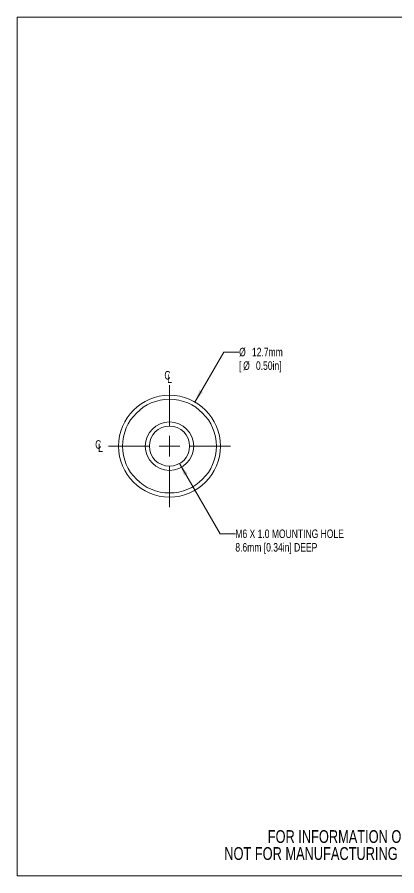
# Model space of a CAD drawing. Header units: millimetres. Extents: x 2 to 278, y 1 to 215.
# Drawn here: x 1.6 to 96.1, y 0.9 to 214.6 of the extents above; entities that cross this region are included whole.
import ezdxf

# ---------------------------------------------------------------- set-up
doc = ezdxf.new("R2010")
doc.units = ezdxf.units.MM
doc.styles.add('SLDTEXTSTYLE0', font='TXT', dxfattribs={"width": 0.75})
doc.dimstyles.new('SLDDIMSTYLE2', dxfattribs={"dimtxt": 2.116667, "dimasz": 3.175, "dimexe": 0, "dimexo": 0.0625, "dimgap": 0.529167, "dimtad": 0, "dimtih": 1, "dimtoh": 1, "dimdec": 1, "dimlfac": 0.5, "dimrnd": 1e-09, "dimzin": 12, "dimdsep": 46, "dimtxsty": 'SLDTEXTSTYLE0', "dimsah": 1, "dimcen": 0, "dimadec": 0, "dimazin": 3, "dimtfac": 1, "dimtdec": 1, "dimtofl": 0, "dimtmove": 0, "dimatfit": 3, "dimfxl": 1, "dimfrac": 2, "dimtolj": 1, "dimtzin": 12, "dimarcsym": 0})
doc.dimstyles.new('SLDDIMSTYLE4', dxfattribs={"dimtxt": 2.116667, "dimasz": 3.175, "dimexe": 0, "dimexo": 0.0625, "dimgap": 0.529167, "dimtad": 0, "dimtih": 1, "dimtoh": 1, "dimdec": 1, "dimlfac": 0.5, "dimrnd": 1e-09, "dimzin": 12, "dimdsep": 46, "dimtxsty": 'SLDTEXTSTYLE0', "dimsah": 1, "dimcen": 0, "dimadec": 0, "dimazin": 3, "dimtfac": 1, "dimtdec": 1, "dimtofl": 0, "dimtmove": 0, "dimatfit": 3, "dimfxl": 1, "dimfrac": 2, "dimtolj": 1, "dimtzin": 12, "dimarcsym": 0})

# ---------------------------------------------------------------- blocks, each defined once
blk = doc.blocks.new('_D_4')
at = {"color": 7, "linetype": 'Continuous', "lineweight": 0}
for p, q in [((45.82, 118.84), (53.01, 131.29)), ((53.01, 131.29), (56.82, 131.29))]:
    blk.add_line(p, q, dxfattribs=at)
at = {"color": 7, "linetype": 'Continuous', "lineweight": 18}
blk.add_solid([(45.82, 118.84), (47.85, 121.33), (46.97, 121.84)], dxfattribs=at)
at = {"color": 7, "linetype": 'Continuous', "lineweight": 18, "attachment_point": 1, "style": 'SLDTEXTSTYLE0'}
for s, insert, char_height in [('%%c', (56.82, 132.34), 2.117), ('12.7mm', (60.02, 132.34), 2.117), ('[', (56.82, 128.97), 2.12), ('%%c', (57.82, 128.97), 2.117), ('0.50in]', (61.01, 128.97), 2.117)]:
    blk.add_mtext(s, dxfattribs=dict(at, insert=insert, char_height=char_height))
blk = doc.blocks.new('_D_5')
at = {"color": 7, "linetype": 'Continuous', "lineweight": 0}
for p, q in [((41.99, 103.53), (52.07, 86.06)), ((52.07, 86.06), (55.88, 86.06))]:
    blk.add_line(p, q, dxfattribs=at)
at = {"color": 7, "linetype": 'Continuous', "lineweight": 18}
blk.add_solid([(41.99, 103.53), (43.13, 100.53), (44.01, 101.03)], dxfattribs=at)
at = {"color": 7, "linetype": 'Continuous', "lineweight": 18, "char_height": 2.1167, "attachment_point": 1, "style": 'SLDTEXTSTYLE0'}
for s, insert in [('M6 X 1.0 MOUNTING HOLE', (55.88, 87.11)), ('8.6mm [0.34in] DEEP', (55.88, 83.74))]:
    blk.add_mtext(s, dxfattribs=dict(at, insert=insert))
blk = doc.blocks.new('SW_SYMBOL_MOD_CL')
at = {"color": 0, "linetype": 'Continuous', "lineweight": 0, "char_height": 783, "attachment_point": 5, "style": 'SLDTEXTSTYLE0'}
for s, insert in [('C', (400, 600)), ('L', (600, 300))]:
    blk.add_mtext(s, dxfattribs=dict(at, insert=insert))
blk = doc.blocks.new('SW_CENTERMARKSYMBOL_1')
at = {"color": 0, "linetype": 'Continuous', "lineweight": 18}
for p, q in [((0, 5.08), (0, 15.2146)), ((0, 0), (0, 2.54)), ((-5.08, 0), (-15.2146, 0)), ((0, 0), (-2.54, 0)), ((0, 0), (0, -2.54)), ((0, 0), (2.54, 0)), ((5.08, 0), (15.2146, 0)), ((0, -5.08), (0, -15.2146))]:
    blk.add_line(p, q, dxfattribs=at)

msp = doc.modelspace()

# ---------------------------------------------------------------- linework, layer by layer
at = {"color": 7, "linetype": 'Continuous', "lineweight": 18}
for p, q in [((1.58, 214.65), (277.99, 214.65)), ((1.58, 214.65), (1.58, 0.9)), ((277.99, 0.9), (1.58, 0.9))]:
    msp.add_line(p, q, dxfattribs=at)
for radius in [12.67, 11.66, 6.02, 5]:
    msp.add_circle((39.49, 107.86), radius, dxfattribs=at)

# ---------------------------------------------------------------- block references
at = {"color": 7, "linetype": 'Continuous', "lineweight": 0, "xscale": 0.0027037109, "yscale": 0.0027037109, "zscale": 0.0027037109}
for p in [(37.9, 123.87), (20.68, 106.64)]:
    msp.add_blockref('SW_SYMBOL_MOD_CL', p, dxfattribs=at)
at = {"color": 7, "linetype": 'Continuous', "lineweight": 0}
msp.add_blockref('SW_CENTERMARKSYMBOL_1', (39.49, 107.86), dxfattribs=at)

# ---------------------------------------------------------------- texts
at = {"color": 7, "linetype": 'Continuous', "lineweight": 0, "char_height": 3.175, "attachment_point": 2, "style": 'SLDTEXTSTYLE0'}
for s, insert in [('FOR INFORMATION ONLY', (83.67, 12.27)), ('NOT FOR MANUFACTURING PURPOSES', (84, 8.04))]:
    msp.add_mtext(s, dxfattribs=dict(at, insert=insert))

# ---------------------------------------------------------------- dimensions: what is measured, and where the dimension line sits
at = {"color": 7, "linetype": 'Continuous', "lineweight": 18}
dim = msp.add_diameter_dim_2p(p1=(33.15, 96.88), p2=(45.82, 118.84), text='%%c12.7mm\\P[%%c0.50in]', dimstyle='SLDDIMSTYLE4', dxfattribs=at)
dim.commit()
dim.dimension.update_dxf_attribs({"geometry": '_D_4', "text_midpoint": (63.8, 131.29), "dimtype": 163})
dim = msp.add_diameter_dim_2p(p1=(36.99, 112.19), p2=(41.99, 103.53), text='M6 X 1.0 MOUNTING HOLE\\P8.6mm [0.34in] DEEP', dimstyle='SLDDIMSTYLE2', override={"dimpost": '<>'}, dxfattribs=at)
dim.commit()
dim.dimension.update_dxf_attribs({"geometry": '_D_5', "text_midpoint": (73.62, 86.06), "dimtype": 163})

doc.saveas('drawing.dxf')
